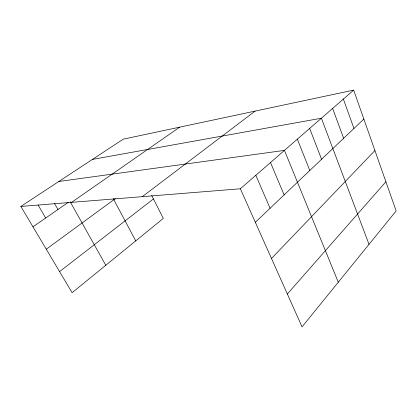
<?xml version="1.0" encoding="UTF-8"?>
<svg xmlns="http://www.w3.org/2000/svg" width="417" height="417" viewBox="0 0 417 417"><rect width="100%" height="100%" fill="white"/><g stroke="black" fill="none" stroke-linecap="round" stroke-linejoin="round"><path stroke-width="0.63" d="M287.349 293.99L385.902 181.765M271.483 258.472L374.93 150.558M255.329 222.297L363.848 119.053M240.359 188.781L353.673 90.119L396.15 210.913L302.038 326.881L240.359 188.781L20.85 206.436L72.115 292.703L163.308 218.409L151.731 195.51M59.574 271.603L153.456 198.925M142.296 196.668L255.131 111.094M46.271 249.21L115.347 198.607M71.562 202.354L179.717 127.149M32.964 226.817L68.341 202.323M20.85 206.436L123.239 139.169L353.673 90.119M92.428 159.409L321.398 118.22L369.014 244.352M58.823 181.489L284.457 150.386L338.281 282.22M38.161 205.138L45.667 218.023M54.486 203.402L57.973 209.501M70.202 201.792L105.788 265.275M113.262 198.601L135.733 240.875M255.824 175.312L270.086 208.255M270.503 162.531L284.113 194.911M297.347 139.158L309.795 170.48M309.649 128.452L321.58 159.268M332.63 108.441L343.629 138.293M343.379 99.084L353.955 128.472"/></g></svg>
